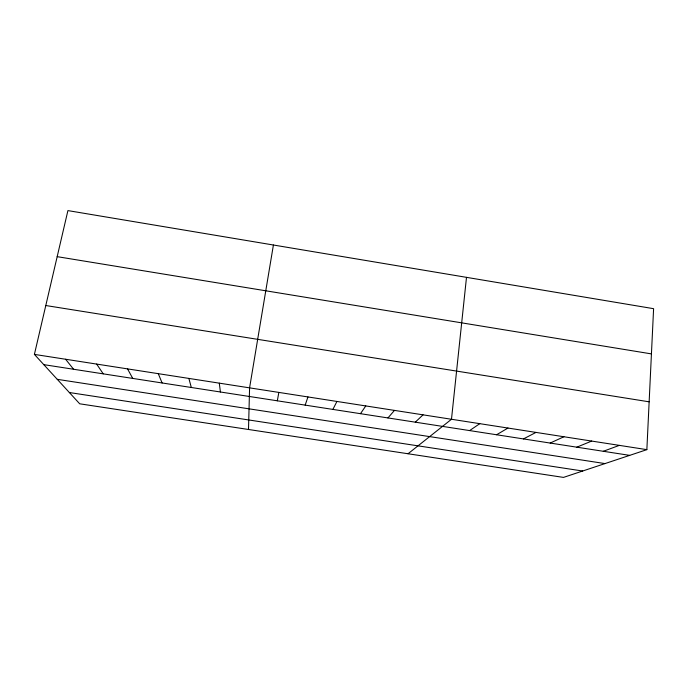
<?xml version="1.0" encoding="UTF-8"?>
<svg xmlns="http://www.w3.org/2000/svg" width="688" height="688" viewBox="0 0 688 688"><rect width="100%" height="100%" fill="white"/><g stroke="black" fill="none" stroke-linecap="round" stroke-linejoin="round"><path stroke-width="1.03" d="M248.506 429.484L249.581 387.86L273.411 245.005M646.858 449.651L653.6 308.68L67.914 210.597L34.4 354.397L79.696 403.804L563.481 477.403L646.858 449.651L34.4 354.397M466.498 277.341L451.483 419.267L408.036 453.753M277.333 400.812L278.838 392.409M305.171 405.12L307.957 396.942M332.889 409.412L336.931 401.448M360.478 413.686L365.775 405.937M387.946 417.934L394.473 410.401M415.294 422.174L423.043 414.838M469.612 430.585L479.785 423.67M496.59 434.756L507.959 428.048M523.448 438.918L535.995 432.408M550.185 443.055L563.902 436.751M576.811 447.174L591.68 441.068M603.307 451.285L619.338 445.377M69.359 392.53L582.667 471.022M43.808 364.649L629.692 455.37M57.259 379.329L605.001 463.583M45.786 305.524L649.145 401.818M57.181 256.658L651.441 353.899M65.601 359.248L73.59 369.267M96.647 364.072L103.234 373.851M127.538 368.88L132.732 378.417M158.274 373.661L162.101 382.967M188.865 378.417L191.324 387.49M219.3 383.156L220.409 391.997"/></g></svg>
